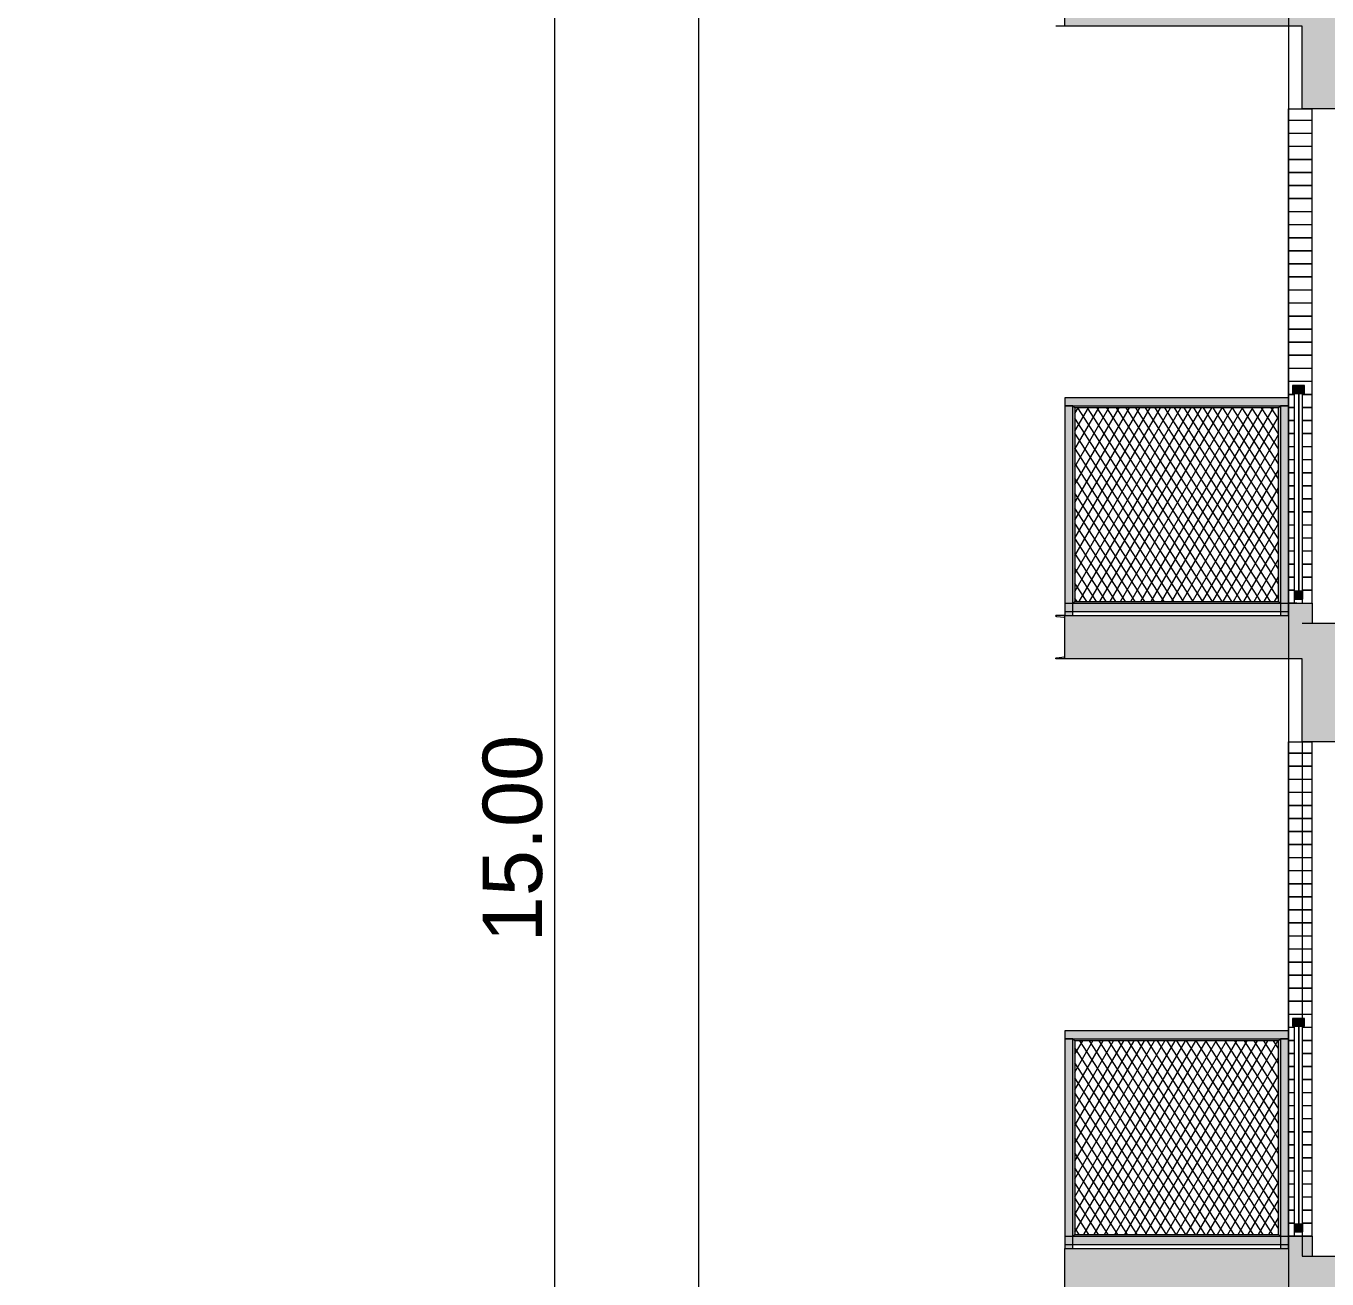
# Model space of a CAD drawing. Header units: millimetres. Extents: x 475616349 to 476941521, y 4620115302 to 4621446928.
# Drawn here: x 476675555 to 476682133, y 4620572855 to 4620579190 of the extents above; entities that cross this region are included whole.
import ezdxf

# ---------------------------------------------------------------- set-up
doc = ezdxf.new("R2010")
doc.units = ezdxf.units.MM
doc.header["$MEASUREMENT"] = 0
for name, color, linetype, lineweight in [('2D Drafting - General_Pen_No__250_Pen_No__7', 7, 'Continuous', 0), ('kar-panjara_Pen_No__7_Pen_No__250', 7, 'Continuous', 0), ('New_2D Drafting - General_Pen_No__30_Pen_No__9_Pen_No__9_Pen_No__255', 255, 'Continuous', 0), ('New_2D Drafting - General_Pen_No__30_Pen_No__9_Pen_No__9_Pen_No__4', 7, 'Continuous', 0), ('New_2D Drafting - General_Pen_No__30_Pen_No__9_Pen_No__9_Pen_No__7', 7, 'Continuous', 0), ('New_2D Drafting - General_Pen_No__4', 7, 'Continuous', 0), ('New_2D Drafting - General_Pen_No__7', 7, 'Continuous', 0), ('New_reg_nak_Pen_No__7', 7, 'Continuous', 0), ('New_Structural - Bearing_Pen_No__1', 1, 'Continuous', 0), ('New_Structural - Bearing_Pen_No__250', 7, 'Continuous', 0), ('Structural - Bearing_Pen_No__250', 7, 'Continuous', 0), ('Structural - Bearing_Pen_No__7', 7, 'Continuous', 0), ('zoma_Pen_No__1', 1, 'Continuous', 0)]:
    doc.layers.add(name, color=color, linetype=linetype, lineweight=lineweight)
doc.layers.add('zoma', color=7, linetype='Continuous')
doc.styles.add('GENERATED_STYLE_2', font='arial.ttf')
doc.dimstyles.new('GENERATED_STYLE__36', dxfattribs={"dimtxt": 300, "dimasz": 152, "dimexe": 0.18, "dimexo": 3, "dimgap": 0.09, "dimtad": 1, "dimlfac": 0.001, "dimzin": 0, "dimdsep": 46, "dimtxsty": 'GENERATED_STYLE_2', "dimblk": 'ARROWHEAD_2', "dimblk1": 'ARROWHEAD_2', "dimblk2": 'ARROWHEAD_2', "dimcen": 0.09, "dimclrd": 1, "dimclre": 1, "dimclrt": 1, "dimadec": 0, "dimazin": 0, "dimtfac": 1, "dimtdec": 4, "dimtmove": 0, "dimatfit": 3, "dimfxl": 1, "dimtolj": 1, "dimtzin": 0, "dimarcsym": 0})
pattern_1 = [(60, (476577134.07, 4620325125.74), (-38.971143, 22.5), []), (122.833095, (476577134.07, 4620325125.74), (36.8060797, 18.75), [])]

# ---------------------------------------------------------------- blocks, each defined once
blk = doc.blocks.new('*D1985', base_point=(476577134.1, 4620325125.7))
at = {"layer": 'zoma_Pen_No__1', "color": 1, "linetype": 'Continuous', "lineweight": 0, "transparency": 16777216}
for p, q in [((476678328.1, 4620582512.7), (476678128.1, 4620582628.2)), ((476678228.1, 4620582570.4), (476678228.1, 4620582668.2)), ((476678378.1, 4620582570.4), (476678078.1, 4620582570.4)), ((476678228.1, 4620567570.4), (476678228.1, 4620582570.4)), ((476678128.1, 4620567628.1), (476678328.1, 4620567512.6)), ((476678378.1, 4620567570.4), (476678078.1, 4620567570.4)), ((476678228.1, 4620567472.6), (476678228.1, 4620567570.4))]:
    blk.add_line(p, q, dxfattribs=at)
at = {"layer": 'zoma_Pen_No__1', "color": 1, "lineweight": 0, "transparency": 16777216, "insert": (476678168.1, 4620574557.5), "char_height": 300, "attachment_point": 7, "rotation": 90, "style": 'GENERATED_STYLE_2'}
blk.add_mtext('\\A1;{\\pql;\\fArial CYR|b0|i0|c204|p34;15.00}', dxfattribs=at)
blk = doc.blocks.new('ARROWHEAD_2')
at = {"color": 0, "linetype": 'Continuous', "lineweight": 0}
for p, q in [((-0.378, -0.655), (0.378, 0.655)), ((0, 0), (-1, 0))]:
    blk.add_line(p, q, dxfattribs=at)

msp = doc.modelspace()

# ---------------------------------------------------------------- hatches: boundary and pattern name
at = {"layer": '2D Drafting - General_Pen_No__250_Pen_No__7', "linetype": 'Continuous', "lineweight": 0}
for points in [[(476680808.022, 4620579409.629), (476681937.653, 4620579409.63), (476681937.653, 4620579471.439), (476682008.002, 4620579471.439), (476682057.653, 4620579471.439), (476682057.653, 4620579370.439), (476694267.62, 4620579370.439), (476694267.62, 4620579140.346), (476692758.068, 4620579140.346), (476692457.652, 4620579140.346), (476682307.652, 4620579140.346), (476682307.652, 4620578770.439), (476682007.902, 4620578770.439), (476682007.962, 4620579189.559), (476682007.488, 4620579189.559), (476681969.696, 4620579189.559), (476680808.022, 4620579189.559)], [(476680808.022, 4620576209.629), (476681937.653, 4620576209.63), (476681937.653, 4620576271.439), (476682008.002, 4620576271.439), (476682057.653, 4620576271.439), (476682057.653, 4620576170.439), (476694267.62, 4620576170.439), (476694267.62, 4620575940.346), (476692758.068, 4620575940.346), (476692457.652, 4620575940.346), (476682307.652, 4620575940.346), (476682307.652, 4620575570.439), (476682007.902, 4620575570.439), (476682007.962, 4620575989.559), (476682007.488, 4620575989.559), (476681969.696, 4620575989.559), (476680808.022, 4620575989.559)], [(476680808.022, 4620573009.629), (476681937.653, 4620573009.63), (476681937.653, 4620573071.439), (476682008.002, 4620573071.439), (476682057.653, 4620573071.439), (476682057.653, 4620572970.439), (476694267.62, 4620572970.439), (476694267.62, 4620572740.346), (476692758.068, 4620572740.346), (476692457.652, 4620572740.346), (476682307.652, 4620572740.346), (476682307.652, 4620572370.439), (476682007.902, 4620572370.439), (476682007.962, 4620572789.559), (476682007.488, 4620572789.559), (476681969.696, 4620572789.559), (476680808.022, 4620572789.559)]]:
    msp.add_hatch(color=7, dxfattribs=at).paths.add_polyline_path(points)
at = {"layer": 'New_2D Drafting - General_Pen_No__30_Pen_No__9_Pen_No__9_Pen_No__255', "linetype": 'Continuous', "lineweight": 0}
for points in [[(476680808.022, 4620577309.631), (476680808.022, 4620577269.631), (476681937.653, 4620577269.631), (476681937.653, 4620577309.631)], [(476680808.022, 4620576209.63), (476680848.029, 4620576209.63), (476680848.029, 4620577269.631), (476680808.022, 4620577269.631)], [(476680858.029, 4620576279.63), (476680848.029, 4620576269.63), (476680848.029, 4620577269.631), (476680858.029, 4620577259.631)], [(476680858.029, 4620577259.631), (476680848.029, 4620577269.631), (476681897.646, 4620577269.631), (476681887.646, 4620577259.631)], [(476681897.646, 4620576269.63), (476681887.646, 4620576279.63), (476681887.646, 4620577259.631), (476681897.646, 4620577269.631)], [(476681897.646, 4620576209.63), (476681937.653, 4620576209.63), (476681937.653, 4620577269.631), (476681897.646, 4620577269.631)], [(476680808.022, 4620576269.63), (476680808.022, 4620576229.63), (476681937.653, 4620576229.63), (476681937.653, 4620576269.63)], [(476680847.66, 4620576269.63), (476680857.66, 4620576279.63), (476681887.646, 4620576279.63), (476681897.646, 4620576269.63)], [(476680808.022, 4620574109.631), (476680808.022, 4620574069.631), (476681937.653, 4620574069.631), (476681937.653, 4620574109.631)], [(476680808.022, 4620573009.63), (476680848.029, 4620573009.63), (476680848.029, 4620574069.631), (476680808.022, 4620574069.631)], [(476680858.029, 4620573079.63), (476680848.029, 4620573069.63), (476680848.029, 4620574069.631), (476680858.029, 4620574059.631)], [(476680858.029, 4620574059.631), (476680848.029, 4620574069.631), (476681897.646, 4620574069.631), (476681887.646, 4620574059.631)], [(476681897.646, 4620573069.63), (476681887.646, 4620573079.63), (476681887.646, 4620574059.631), (476681897.646, 4620574069.631)], [(476681897.646, 4620573009.63), (476681937.653, 4620573009.63), (476681937.653, 4620574069.631), (476681897.646, 4620574069.631)], [(476680847.66, 4620573069.63), (476680857.66, 4620573079.63), (476681887.646, 4620573079.63), (476681897.646, 4620573069.63)], [(476680808.022, 4620573069.63), (476680808.022, 4620573029.63), (476681937.653, 4620573029.63), (476681937.653, 4620573069.63)]]:
    msp.add_hatch(color=255, dxfattribs=at).paths.add_polyline_path(points)
at = {"layer": 'New_2D Drafting - General_Pen_No__30_Pen_No__9_Pen_No__9_Pen_No__4', "linetype": 'Continuous', "lineweight": 0}
for points in [[(476681959.223, 4620577332.44), (476682019.223, 4620577332.44), (476682019.223, 4620577372.44), (476681991.223, 4620577372.44), (476681989.223, 4620577372.44), (476681959.223, 4620577372.44)], [(476681969.223, 4620576292.439), (476682009.223, 4620576292.439), (476682009.223, 4620576332.439), (476681991.223, 4620576332.439), (476681989.223, 4620576332.439), (476681969.223, 4620576332.439)], [(476681959.223, 4620574132.44), (476682019.223, 4620574132.44), (476682019.223, 4620574172.44), (476681991.223, 4620574172.44), (476681989.223, 4620574172.44), (476681959.223, 4620574172.44)], [(476681969.223, 4620573092.439), (476682009.223, 4620573092.439), (476682009.223, 4620573132.439), (476681991.223, 4620573132.439), (476681989.223, 4620573132.439), (476681969.223, 4620573132.439)]]:
    msp.add_hatch(color=7, dxfattribs=at).paths.add_polyline_path(points)
at = {"layer": 'New_2D Drafting - General_Pen_No__7', "linetype": 'Continuous', "lineweight": 0}
h = msp.add_hatch(dxfattribs=at)
h.set_pattern_fill('BATT_INSULATION', style=0, pattern_type=2)
h.set_pattern_definition(pattern_1)
h.paths.add_polyline_path([(476681887.646, 4620577259.631), (476680858.029, 4620577259.631), (476680858.029, 4620576279.63), (476681887.646, 4620576279.63)])
h = msp.add_hatch(dxfattribs=at)
h.set_pattern_fill('BATT_INSULATION', style=0, pattern_type=2)
h.set_pattern_definition(pattern_1)
h.paths.add_polyline_path([(476681887.646, 4620574059.631), (476680858.029, 4620574059.631), (476680858.029, 4620573079.63), (476681887.646, 4620573079.63)])

# ---------------------------------------------------------------- linework, layer by layer
at = {"layer": '2D Drafting - General_Pen_No__250_Pen_No__7', "color": 7, "linetype": 'Continuous', "lineweight": 0, "flags": 128}
for points in [[(476680808.022, 4620579409.629), (476681937.653, 4620579409.63), (476681937.653, 4620579471.439), (476682008.002, 4620579471.439), (476682057.653, 4620579471.439), (476682057.653, 4620579370.439), (476694267.62, 4620579370.439), (476694267.62, 4620579140.346), (476692758.068, 4620579140.346), (476692457.652, 4620579140.346), (476682307.652, 4620579140.346), (476682307.652, 4620578770.439), (476682007.902, 4620578770.439), (476682007.962, 4620579189.559), (476682007.488, 4620579189.559), (476681969.696, 4620579189.559), (476680808.022, 4620579189.559)], [(476680808.022, 4620576209.629), (476681937.653, 4620576209.63), (476681937.653, 4620576271.439), (476682008.002, 4620576271.439), (476682057.653, 4620576271.439), (476682057.653, 4620576170.439), (476694267.62, 4620576170.439), (476694267.62, 4620575940.346), (476692758.068, 4620575940.346), (476692457.652, 4620575940.346), (476682307.652, 4620575940.346), (476682307.652, 4620575570.439), (476682007.902, 4620575570.439), (476682007.962, 4620575989.559), (476682007.488, 4620575989.559), (476681969.696, 4620575989.559), (476680808.022, 4620575989.559)], [(476680808.022, 4620573009.629), (476681937.653, 4620573009.63), (476681937.653, 4620573071.439), (476682008.002, 4620573071.439), (476682057.653, 4620573071.439), (476682057.653, 4620572970.439), (476694267.62, 4620572970.439), (476694267.62, 4620572740.346), (476692758.068, 4620572740.346), (476692457.652, 4620572740.346), (476682307.652, 4620572740.346), (476682307.652, 4620572370.439), (476682007.902, 4620572370.439), (476682007.962, 4620572789.559), (476682007.488, 4620572789.559), (476681969.696, 4620572789.559), (476680808.022, 4620572789.559)]]:
    msp.add_lwpolyline(points, close=True, dxfattribs=at)
at = {"layer": 'kar-panjara_Pen_No__7_Pen_No__250', "color": 7, "linetype": 'Continuous', "lineweight": 0, "flags": 128}
msp.add_lwpolyline([(476682007.914, 4620576170.439), (476682407.914, 4620576170.439), (476682407.914, 4620578770.439), (476682007.914, 4620578770.439)], dxfattribs=at)
msp.add_lwpolyline([(476682007.914, 4620575570.439), (476682007.914, 4620572970.439), (476682407.914, 4620572970.439), (476682407.914, 4620575570.439)], close=True, dxfattribs=at)
at = {"layer": 'New_2D Drafting - General_Pen_No__30_Pen_No__9_Pen_No__9_Pen_No__7', "color": 7, "linetype": 'Continuous', "lineweight": 0, "flags": 128}
for points in [[(476681959.223, 4620577332.44), (476682019.223, 4620577332.44), (476682019.223, 4620577372.44), (476681991.223, 4620577372.44), (476681989.223, 4620577372.44), (476681959.223, 4620577372.44)], [(476680808.022, 4620577309.631), (476680808.022, 4620577269.631), (476681937.653, 4620577269.631), (476681937.653, 4620577309.631)], [(476680808.022, 4620576209.63), (476680848.029, 4620576209.63), (476680848.029, 4620577269.631), (476680808.022, 4620577269.631)], [(476680858.029, 4620576279.63), (476680848.029, 4620576269.63), (476680848.029, 4620577269.631), (476680858.029, 4620577259.631)], [(476680858.029, 4620577259.631), (476680848.029, 4620577269.631), (476681897.646, 4620577269.631), (476681887.646, 4620577259.631)], [(476681897.646, 4620576269.63), (476681887.646, 4620576279.63), (476681887.646, 4620577259.631), (476681897.646, 4620577269.631)], [(476681897.646, 4620576209.63), (476681937.653, 4620576209.63), (476681937.653, 4620577269.631), (476681897.646, 4620577269.631)], [(476681969.223, 4620576292.439), (476682009.223, 4620576292.439), (476682009.223, 4620576332.439), (476681991.223, 4620576332.439), (476681989.223, 4620576332.439), (476681969.223, 4620576332.439)], [(476680808.022, 4620576269.63), (476680808.022, 4620576229.63), (476681937.653, 4620576229.63), (476681937.653, 4620576269.63)], [(476680847.66, 4620576269.63), (476680857.66, 4620576279.63), (476681887.646, 4620576279.63), (476681897.646, 4620576269.63)], [(476681959.223, 4620574132.44), (476682019.223, 4620574132.44), (476682019.223, 4620574172.44), (476681991.223, 4620574172.44), (476681989.223, 4620574172.44), (476681959.223, 4620574172.44)], [(476680808.022, 4620574109.631), (476680808.022, 4620574069.631), (476681937.653, 4620574069.631), (476681937.653, 4620574109.631)], [(476680808.022, 4620573009.63), (476680848.029, 4620573009.63), (476680848.029, 4620574069.631), (476680808.022, 4620574069.631)], [(476680858.029, 4620573079.63), (476680848.029, 4620573069.63), (476680848.029, 4620574069.631), (476680858.029, 4620574059.631)], [(476680858.029, 4620574059.631), (476680848.029, 4620574069.631), (476681897.646, 4620574069.631), (476681887.646, 4620574059.631)], [(476681897.646, 4620573069.63), (476681887.646, 4620573079.63), (476681887.646, 4620574059.631), (476681897.646, 4620574069.631)], [(476681897.646, 4620573009.63), (476681937.653, 4620573009.63), (476681937.653, 4620574069.631), (476681897.646, 4620574069.631)], [(476680847.66, 4620573069.63), (476680857.66, 4620573079.63), (476681887.646, 4620573079.63), (476681897.646, 4620573069.63)], [(476681969.223, 4620573092.439), (476682009.223, 4620573092.439), (476682009.223, 4620573132.439), (476681991.223, 4620573132.439), (476681989.223, 4620573132.439), (476681969.223, 4620573132.439)], [(476680808.022, 4620573069.63), (476680808.022, 4620573029.63), (476681937.653, 4620573029.63), (476681937.653, 4620573069.63)]]:
    msp.add_lwpolyline(points, close=True, dxfattribs=at)
at = {"layer": 'New_2D Drafting - General_Pen_No__4', "color": 7, "linetype": 'Continuous', "lineweight": 0, "flags": 128}
for points in [[(476681887.646, 4620577259.631), (476680858.029, 4620577259.631), (476680858.029, 4620576279.63), (476681887.646, 4620576279.63)], [(476681887.646, 4620574059.631), (476680858.029, 4620574059.631), (476680858.029, 4620573079.63), (476681887.646, 4620573079.63)]]:
    msp.add_lwpolyline(points, close=True, dxfattribs=at)
at = {"layer": 'New_reg_nak_Pen_No__7', "color": 7, "linetype": 'Continuous', "lineweight": 0}
for p, q in [((476680808.022, 4620579189.559), (476680761.696, 4620579189.559)), ((476680808.022, 4620576209.559), (476680761.696, 4620576209.559)), ((476680808.022, 4620575989.559), (476680761.696, 4620575989.559))]:
    msp.add_line(p, q, dxfattribs=at)
at = {"layer": 'New_reg_nak_Pen_No__7', "color": 7, "linetype": 'Continuous', "lineweight": 0, "flags": 128}
msp.add_lwpolyline([(476682007.914, 4620583070.007), (476681937.643, 4620583070.005), (476681937.67, 4620576271.439), (476681937.814, 4620576271.439), (476681937.888, 4620569870.43), (476682007.814, 4620569870.431)], dxfattribs=at)
at = {"layer": 'New_Structural - Bearing_Pen_No__1', "color": 1, "linetype": 'Continuous', "lineweight": 0}
msp.add_line((476678955.873, 4620587257.227), (476678955.873, 4620560525.901), dxfattribs=at)
at = {"layer": 'New_Structural - Bearing_Pen_No__250', "color": 7, "linetype": 'Continuous', "lineweight": 0}
for p, q in [((476681937.814, 4620578714.439), (476681937.814, 4620578770.439)), ((476681937.814, 4620578770.439), (476682057.814, 4620578770.439)), ((476682019.579, 4620578771.439), (476682019.579, 4620578770.439)), ((476682057.814, 4620578714.439), (476682057.814, 4620578770.439)), ((476681937.814, 4620578714.439), (476682057.814, 4620578714.439)), ((476681937.814, 4620578648.439), (476681937.814, 4620578713.439)), ((476681937.814, 4620578713.439), (476682057.814, 4620578713.439)), ((476682019.579, 4620578714.439), (476682019.579, 4620578713.439)), ((476682057.814, 4620578648.439), (476682057.814, 4620578713.439)), ((476681937.814, 4620578648.439), (476682057.814, 4620578648.439)), ((476681937.814, 4620578582.439), (476681937.814, 4620578647.439)), ((476681937.814, 4620578647.439), (476682057.814, 4620578647.439)), ((476682019.579, 4620578648.439), (476682019.579, 4620578647.439)), ((476682057.814, 4620578582.439), (476682057.814, 4620578647.439)), ((476681937.814, 4620578582.439), (476682057.814, 4620578582.439)), ((476681937.814, 4620578516.439), (476681937.814, 4620578581.439)), ((476681937.814, 4620578581.439), (476682057.814, 4620578581.439)), ((476682019.579, 4620578582.439), (476682019.579, 4620578581.439)), ((476682057.814, 4620578516.439), (476682057.814, 4620578581.439)), ((476681937.814, 4620578516.439), (476682057.814, 4620578516.439)), ((476681937.814, 4620578450.439), (476681937.814, 4620578515.439)), ((476681937.814, 4620578515.439), (476682057.814, 4620578515.439)), ((476682019.579, 4620578516.439), (476682019.579, 4620578515.439)), ((476682057.814, 4620578450.439), (476682057.814, 4620578515.439)), ((476681937.814, 4620578450.439), (476682057.814, 4620578450.439)), ((476681937.814, 4620578384.439), (476681937.814, 4620578449.439)), ((476681937.814, 4620578449.439), (476682057.814, 4620578449.439)), ((476682019.579, 4620578450.439), (476682019.579, 4620578449.439)), ((476682057.814, 4620578384.439), (476682057.814, 4620578449.439)), ((476681937.814, 4620578384.439), (476682057.814, 4620578384.439)), ((476681937.814, 4620578318.439), (476681937.814, 4620578383.439)), ((476681937.814, 4620578383.439), (476682057.814, 4620578383.439)), ((476682019.579, 4620578384.439), (476682019.579, 4620578383.439)), ((476682057.814, 4620578318.439), (476682057.814, 4620578383.439)), ((476681937.814, 4620578318.439), (476682057.814, 4620578318.439)), ((476681937.814, 4620578252.439), (476681937.814, 4620578317.439)), ((476681937.814, 4620578317.439), (476682057.814, 4620578317.439)), ((476682019.579, 4620578318.439), (476682019.579, 4620578317.439)), ((476682057.814, 4620578252.439), (476682057.814, 4620578317.439)), ((476681937.814, 4620578252.439), (476682057.814, 4620578252.439)), ((476681937.814, 4620578186.439), (476681937.814, 4620578251.439)), ((476681937.814, 4620578251.439), (476682057.814, 4620578251.439)), ((476682019.579, 4620578252.439), (476682019.579, 4620578251.439)), ((476682057.814, 4620578186.439), (476682057.814, 4620578251.439)), ((476681937.814, 4620578186.439), (476682057.814, 4620578186.439)), ((476681937.814, 4620578120.439), (476681937.814, 4620578185.439)), ((476681937.814, 4620578185.439), (476682057.814, 4620578185.439)), ((476682019.579, 4620578186.439), (476682019.579, 4620578185.439)), ((476682057.814, 4620578120.439), (476682057.814, 4620578185.439)), ((476681937.814, 4620578120.439), (476682057.814, 4620578120.439)), ((476681937.814, 4620578054.439), (476681937.814, 4620578119.439)), ((476681937.814, 4620578119.439), (476682057.814, 4620578119.439)), ((476682019.579, 4620578120.439), (476682019.579, 4620578119.439)), ((476682057.814, 4620578054.439), (476682057.814, 4620578119.439)), ((476681937.814, 4620578054.439), (476682057.814, 4620578054.439)), ((476681937.814, 4620577988.439), (476681937.814, 4620578053.439)), ((476681937.814, 4620578053.439), (476682057.814, 4620578053.439)), ((476682019.579, 4620578054.439), (476682019.579, 4620578053.439)), ((476682057.814, 4620577988.439), (476682057.814, 4620578053.439)), ((476681937.814, 4620577988.439), (476682057.814, 4620577988.439)), ((476681937.814, 4620577922.439), (476681937.814, 4620577987.439)), ((476681937.814, 4620577987.439), (476682057.814, 4620577987.439)), ((476682019.579, 4620577988.439), (476682019.579, 4620577987.439)), ((476682057.814, 4620577922.439), (476682057.814, 4620577987.439)), ((476681937.814, 4620577922.439), (476682057.814, 4620577922.439)), ((476681937.814, 4620577856.439), (476681937.814, 4620577921.439)), ((476681937.814, 4620577921.439), (476682057.814, 4620577921.439)), ((476682019.579, 4620577922.439), (476682019.579, 4620577921.439)), ((476682057.814, 4620577856.439), (476682057.814, 4620577921.439)), ((476681937.814, 4620577856.439), (476682057.814, 4620577856.439)), ((476681937.814, 4620577790.439), (476681937.814, 4620577855.439)), ((476681937.814, 4620577855.439), (476682057.814, 4620577855.439)), ((476682019.579, 4620577856.439), (476682019.579, 4620577855.439)), ((476682057.814, 4620577790.439), (476682057.814, 4620577855.439)), ((476681937.814, 4620577790.439), (476682057.814, 4620577790.439)), ((476681937.814, 4620577724.439), (476681937.814, 4620577789.439)), ((476681937.814, 4620577789.439), (476682057.814, 4620577789.439)), ((476682019.579, 4620577790.439), (476682019.579, 4620577789.439)), ((476682057.814, 4620577724.439), (476682057.814, 4620577789.439)), ((476681937.814, 4620577724.439), (476682057.814, 4620577724.439)), ((476681937.814, 4620577658.439), (476681937.814, 4620577723.439)), ((476681937.814, 4620577723.439), (476682057.814, 4620577723.439)), ((476682019.579, 4620577724.439), (476682019.579, 4620577723.439)), ((476682057.814, 4620577658.439), (476682057.814, 4620577723.439)), ((476681937.814, 4620577658.439), (476682057.814, 4620577658.439)), ((476681937.814, 4620577592.439), (476681937.814, 4620577657.439)), ((476681937.814, 4620577657.439), (476682057.814, 4620577657.439)), ((476682019.579, 4620577658.439), (476682019.579, 4620577657.439)), ((476682057.814, 4620577592.439), (476682057.814, 4620577657.439)), ((476681937.814, 4620577592.439), (476682057.814, 4620577592.439)), ((476681937.814, 4620577526.439), (476681937.814, 4620577591.439)), ((476681937.814, 4620577591.439), (476682057.814, 4620577591.439)), ((476682019.579, 4620577592.439), (476682019.579, 4620577591.439)), ((476682057.814, 4620577526.439), (476682057.814, 4620577591.439)), ((476681937.814, 4620577526.439), (476682057.814, 4620577526.439)), ((476681937.814, 4620577460.439), (476681937.814, 4620577525.439)), ((476681937.814, 4620577525.439), (476682057.814, 4620577525.439)), ((476682019.579, 4620577526.439), (476682019.579, 4620577525.439)), ((476682057.814, 4620577460.439), (476682057.814, 4620577525.439)), ((476681937.814, 4620577460.439), (476682057.814, 4620577460.439)), ((476681937.814, 4620577394.439), (476681937.814, 4620577459.439)), ((476681937.814, 4620577459.439), (476682057.814, 4620577459.439)), ((476682019.579, 4620577460.439), (476682019.579, 4620577459.439)), ((476682057.814, 4620577394.439), (476682057.814, 4620577459.439)), ((476681937.814, 4620577394.439), (476682057.814, 4620577394.439)), ((476681937.814, 4620577328.439), (476681937.814, 4620577393.439)), ((476681937.814, 4620577393.439), (476682057.814, 4620577393.439)), ((476682009.223, 4620577372.44), (476681969.223, 4620577372.44)), ((476682019.579, 4620577394.439), (476682019.579, 4620577393.439)), ((476682057.814, 4620577328.439), (476682057.814, 4620577393.439)), ((476681937.814, 4620577328.439), (476681969.223, 4620577328.439)), ((476681937.814, 4620577262.439), (476681937.814, 4620577327.439)), ((476681937.814, 4620577327.439), (476681969.223, 4620577327.439)), ((476681989.223, 4620577332.44), (476681989.223, 4620576332.439)), ((476681991.223, 4620577332.44), (476681991.223, 4620576332.439)), ((476682009.223, 4620577328.439), (476682057.814, 4620577328.439)), ((476682009.223, 4620577327.439), (476682057.814, 4620577327.439)), ((476682019.579, 4620577327.439), (476682019.579, 4620577328.439)), ((476682057.814, 4620577262.439), (476682057.814, 4620577327.439)), ((476681937.814, 4620577262.439), (476681969.223, 4620577262.439)), ((476681937.814, 4620577196.439), (476681937.814, 4620577261.439)), ((476681937.814, 4620577261.439), (476681969.223, 4620577261.439)), ((476682009.223, 4620577262.439), (476682057.814, 4620577262.439)), ((476682009.223, 4620577261.439), (476682057.814, 4620577261.439)), ((476682019.579, 4620577261.439), (476682019.579, 4620577262.439)), ((476682057.814, 4620577196.439), (476682057.814, 4620577261.439)), ((476681937.814, 4620577196.439), (476681969.223, 4620577196.439)), ((476681937.814, 4620577130.439), (476681937.814, 4620577195.439)), ((476681937.814, 4620577195.439), (476681969.223, 4620577195.439)), ((476682009.223, 4620577196.439), (476682057.814, 4620577196.439)), ((476682009.223, 4620577195.439), (476682057.814, 4620577195.439)), ((476682019.579, 4620577195.439), (476682019.579, 4620577196.439)), ((476682057.814, 4620577130.439), (476682057.814, 4620577195.439)), ((476681937.814, 4620577130.439), (476681969.223, 4620577130.439)), ((476681937.814, 4620577064.439), (476681937.814, 4620577129.439)), ((476681937.814, 4620577129.439), (476681969.223, 4620577129.439)), ((476682009.223, 4620577130.439), (476682057.814, 4620577130.439)), ((476682009.223, 4620577129.439), (476682057.814, 4620577129.439)), ((476682019.579, 4620577129.439), (476682019.579, 4620577130.439)), ((476682057.814, 4620577064.439), (476682057.814, 4620577129.439)), ((476681937.814, 4620577064.439), (476681969.223, 4620577064.439)), ((476681937.814, 4620576998.439), (476681937.814, 4620577063.439)), ((476681937.814, 4620577063.439), (476681969.223, 4620577063.439)), ((476682009.223, 4620577064.439), (476682057.814, 4620577064.439)), ((476682009.223, 4620577063.439), (476682057.814, 4620577063.439)), ((476682019.579, 4620577063.439), (476682019.579, 4620577064.439)), ((476682057.814, 4620576998.439), (476682057.814, 4620577063.439)), ((476681937.814, 4620576998.439), (476681969.223, 4620576998.439)), ((476681937.814, 4620576932.439), (476681937.814, 4620576997.439)), ((476681937.814, 4620576997.439), (476681969.223, 4620576997.439)), ((476682009.223, 4620576998.439), (476682057.814, 4620576998.439)), ((476682009.223, 4620576997.439), (476682057.814, 4620576997.439)), ((476682019.579, 4620576997.439), (476682019.579, 4620576998.439)), ((476682057.814, 4620576932.439), (476682057.814, 4620576997.439)), ((476681937.814, 4620576932.439), (476681969.223, 4620576932.439)), ((476681937.814, 4620576866.439), (476681937.814, 4620576931.439)), ((476681937.814, 4620576931.439), (476681969.223, 4620576931.439)), ((476682009.223, 4620576932.439), (476682057.814, 4620576932.439)), ((476682009.223, 4620576931.439), (476682057.814, 4620576931.439)), ((476682019.579, 4620576931.439), (476682019.579, 4620576932.439)), ((476682057.814, 4620576866.439), (476682057.814, 4620576931.439)), ((476681937.814, 4620576866.439), (476681969.223, 4620576866.439)), ((476681937.814, 4620576800.439), (476681937.814, 4620576865.439)), ((476681937.814, 4620576865.439), (476681969.223, 4620576865.439)), ((476682009.223, 4620576866.439), (476682057.814, 4620576866.439)), ((476682009.223, 4620576865.439), (476682057.814, 4620576865.439)), ((476682019.579, 4620576865.439), (476682019.579, 4620576866.439)), ((476682057.814, 4620576800.439), (476682057.814, 4620576865.439)), ((476681937.814, 4620576800.439), (476681969.223, 4620576800.439)), ((476681937.814, 4620576734.439), (476681937.814, 4620576799.439)), ((476681937.814, 4620576799.439), (476681969.223, 4620576799.439)), ((476682009.223, 4620576800.439), (476682057.814, 4620576800.439)), ((476682009.223, 4620576799.439), (476682057.814, 4620576799.439)), ((476682019.579, 4620576799.439), (476682019.579, 4620576800.439)), ((476682057.814, 4620576734.439), (476682057.814, 4620576799.439)), ((476681937.814, 4620576734.439), (476681969.223, 4620576734.439)), ((476681937.814, 4620576668.439), (476681937.814, 4620576733.439)), ((476681937.814, 4620576733.439), (476681969.223, 4620576733.439)), ((476682009.223, 4620576734.439), (476682057.814, 4620576734.439)), ((476682009.223, 4620576733.439), (476682057.814, 4620576733.439)), ((476682019.579, 4620576733.439), (476682019.579, 4620576734.439)), ((476682057.814, 4620576668.439), (476682057.814, 4620576733.439)), ((476681937.814, 4620576668.439), (476681969.223, 4620576668.439)), ((476681937.814, 4620576602.439), (476681937.814, 4620576667.439)), ((476681937.814, 4620576667.439), (476681969.223, 4620576667.439)), ((476682009.223, 4620576668.439), (476682057.814, 4620576668.439)), ((476682009.223, 4620576667.439), (476682057.814, 4620576667.439)), ((476682019.579, 4620576667.439), (476682019.579, 4620576668.439)), ((476682057.814, 4620576602.439), (476682057.814, 4620576667.439)), ((476681937.814, 4620576602.439), (476681969.223, 4620576602.439)), ((476681937.814, 4620576536.439), (476681937.814, 4620576601.439)), ((476681937.814, 4620576601.439), (476681969.223, 4620576601.439)), ((476682009.223, 4620576602.439), (476682057.814, 4620576602.439)), ((476682009.223, 4620576601.439), (476682057.814, 4620576601.439)), ((476682019.579, 4620576601.439), (476682019.579, 4620576602.439)), ((476682057.814, 4620576536.439), (476682057.814, 4620576601.439)), ((476681937.814, 4620576536.439), (476681969.223, 4620576536.439)), ((476681937.814, 4620576470.439), (476681937.814, 4620576535.439)), ((476681937.814, 4620576535.439), (476681969.223, 4620576535.439)), ((476682009.223, 4620576536.439), (476682057.814, 4620576536.439)), ((476682009.223, 4620576535.439), (476682057.814, 4620576535.439)), ((476682019.579, 4620576535.439), (476682019.579, 4620576536.439)), ((476682057.814, 4620576470.439), (476682057.814, 4620576535.439)), ((476681937.814, 4620576470.439), (476681969.223, 4620576470.439)), ((476681937.814, 4620576404.439), (476681937.814, 4620576469.439)), ((476681937.814, 4620576469.439), (476681969.223, 4620576469.439)), ((476682009.223, 4620576470.439), (476682057.814, 4620576470.439)), ((476682009.223, 4620576469.439), (476682057.814, 4620576469.439)), ((476682019.579, 4620576469.439), (476682019.579, 4620576470.439)), ((476682057.814, 4620576404.439), (476682057.814, 4620576469.439)), ((476681937.814, 4620576404.439), (476681969.223, 4620576404.439)), ((476681937.814, 4620576338.439), (476681937.814, 4620576403.439)), ((476681937.814, 4620576403.439), (476681969.223, 4620576403.439)), ((476682009.223, 4620576404.439), (476682057.814, 4620576404.439)), ((476682009.223, 4620576403.439), (476682057.814, 4620576403.439)), ((476682019.579, 4620576403.439), (476682019.579, 4620576404.439)), ((476682057.814, 4620576338.439), (476682057.814, 4620576403.439)), ((476681937.814, 4620576338.439), (476681969.223, 4620576338.439)), ((476681937.814, 4620576272.439), (476681937.814, 4620576337.439)), ((476681937.814, 4620576337.439), (476681969.223, 4620576337.439)), ((476681969.223, 4620576332.439), (476681969.223, 4620576292.439)), ((476681989.223, 4620576332.439), (476681969.223, 4620576332.439)), ((476682009.223, 4620576332.439), (476681991.223, 4620576332.439)), ((476682009.223, 4620576338.439), (476682057.814, 4620576338.439)), ((476682009.223, 4620576337.439), (476682057.814, 4620576337.439)), ((476682009.223, 4620576332.439), (476682009.223, 4620576292.439)), ((476682019.579, 4620576337.439), (476682019.579, 4620576338.439)), ((476682057.814, 4620576272.439), (476682057.814, 4620576337.439)), ((476681937.814, 4620576272.439), (476681969.223, 4620576272.439)), ((476682009.223, 4620576292.439), (476681969.223, 4620576292.439)), ((476682009.223, 4620576272.439), (476682057.814, 4620576272.439)), ((476682019.579, 4620576272.439), (476682019.579, 4620576271.439)), ((476681937.814, 4620575514.439), (476681937.814, 4620575570.439)), ((476681937.814, 4620575570.439), (476682057.814, 4620575570.439)), ((476682019.579, 4620575571.439), (476682019.579, 4620575570.439)), ((476682057.814, 4620575514.439), (476682057.814, 4620575570.439)), ((476681937.814, 4620575514.439), (476682057.814, 4620575514.439)), ((476681937.814, 4620575448.439), (476681937.814, 4620575513.439)), ((476681937.814, 4620575513.439), (476682057.814, 4620575513.439)), ((476682019.579, 4620575514.439), (476682019.579, 4620575513.439)), ((476682057.814, 4620575448.439), (476682057.814, 4620575513.439)), ((476681937.814, 4620575448.439), (476682057.814, 4620575448.439)), ((476681937.814, 4620575382.439), (476681937.814, 4620575447.439)), ((476681937.814, 4620575447.439), (476682057.814, 4620575447.439)), ((476682019.579, 4620575448.439), (476682019.579, 4620575447.439)), ((476682057.814, 4620575382.439), (476682057.814, 4620575447.439)), ((476681937.814, 4620575382.439), (476682057.814, 4620575382.439)), ((476681937.814, 4620575316.439), (476681937.814, 4620575381.439)), ((476681937.814, 4620575381.439), (476682057.814, 4620575381.439)), ((476682019.579, 4620575382.439), (476682019.579, 4620575381.439)), ((476682057.814, 4620575316.439), (476682057.814, 4620575381.439)), ((476681937.814, 4620575316.439), (476682057.814, 4620575316.439)), ((476681937.814, 4620575250.439), (476681937.814, 4620575315.439)), ((476681937.814, 4620575315.439), (476682057.814, 4620575315.439)), ((476682019.579, 4620575316.439), (476682019.579, 4620575315.439)), ((476682057.814, 4620575250.439), (476682057.814, 4620575315.439)), ((476681937.814, 4620575250.439), (476682057.814, 4620575250.439)), ((476681937.814, 4620575184.439), (476681937.814, 4620575249.439)), ((476681937.814, 4620575249.439), (476682057.814, 4620575249.439)), ((476682019.579, 4620575250.439), (476682019.579, 4620575249.439)), ((476682057.814, 4620575184.439), (476682057.814, 4620575249.439)), ((476681937.814, 4620575184.439), (476682057.814, 4620575184.439)), ((476681937.814, 4620575118.439), (476681937.814, 4620575183.439)), ((476681937.814, 4620575183.439), (476682057.814, 4620575183.439)), ((476682019.579, 4620575184.439), (476682019.579, 4620575183.439)), ((476682057.814, 4620575118.439), (476682057.814, 4620575183.439)), ((476681937.814, 4620575118.439), (476682057.814, 4620575118.439)), ((476681937.814, 4620575052.439), (476681937.814, 4620575117.439)), ((476681937.814, 4620575117.439), (476682057.814, 4620575117.439)), ((476682019.579, 4620575118.439), (476682019.579, 4620575117.439)), ((476682057.814, 4620575052.439), (476682057.814, 4620575117.439)), ((476681937.814, 4620575052.439), (476682057.814, 4620575052.439)), ((476681937.814, 4620574986.439), (476681937.814, 4620575051.439)), ((476681937.814, 4620575051.439), (476682057.814, 4620575051.439)), ((476682019.579, 4620575052.439), (476682019.579, 4620575051.439)), ((476682057.814, 4620574986.439), (476682057.814, 4620575051.439)), ((476681937.814, 4620574986.439), (476682057.814, 4620574986.439)), ((476681937.814, 4620574920.439), (476681937.814, 4620574985.439)), ((476681937.814, 4620574985.439), (476682057.814, 4620574985.439)), ((476682019.579, 4620574986.439), (476682019.579, 4620574985.439)), ((476682057.814, 4620574920.439), (476682057.814, 4620574985.439)), ((476681937.814, 4620574920.439), (476682057.814, 4620574920.439)), ((476681937.814, 4620574854.439), (476681937.814, 4620574919.439)), ((476681937.814, 4620574919.439), (476682057.814, 4620574919.439)), ((476682019.579, 4620574920.439), (476682019.579, 4620574919.439)), ((476682057.814, 4620574854.439), (476682057.814, 4620574919.439)), ((476681937.814, 4620574854.439), (476682057.814, 4620574854.439)), ((476681937.814, 4620574788.439), (476681937.814, 4620574853.439)), ((476681937.814, 4620574853.439), (476682057.814, 4620574853.439)), ((476682019.579, 4620574854.439), (476682019.579, 4620574853.439)), ((476682057.814, 4620574788.439), (476682057.814, 4620574853.439)), ((476681937.814, 4620574788.439), (476682057.814, 4620574788.439)), ((476681937.814, 4620574722.439), (476681937.814, 4620574787.439)), ((476681937.814, 4620574787.439), (476682057.814, 4620574787.439)), ((476682019.579, 4620574788.439), (476682019.579, 4620574787.439)), ((476682057.814, 4620574722.439), (476682057.814, 4620574787.439)), ((476681937.814, 4620574722.439), (476682057.814, 4620574722.439)), ((476681937.814, 4620574656.439), (476681937.814, 4620574721.439)), ((476681937.814, 4620574721.439), (476682057.814, 4620574721.439)), ((476682019.579, 4620574722.439), (476682019.579, 4620574721.439)), ((476682057.814, 4620574656.439), (476682057.814, 4620574721.439)), ((476681937.814, 4620574656.439), (476682057.814, 4620574656.439)), ((476681937.814, 4620574590.439), (476681937.814, 4620574655.439)), ((476681937.814, 4620574655.439), (476682057.814, 4620574655.439)), ((476682019.579, 4620574656.439), (476682019.579, 4620574655.439)), ((476682057.814, 4620574590.439), (476682057.814, 4620574655.439)), ((476681937.814, 4620574590.439), (476682057.814, 4620574590.439)), ((476681937.814, 4620574524.439), (476681937.814, 4620574589.439)), ((476681937.814, 4620574589.439), (476682057.814, 4620574589.439)), ((476682019.579, 4620574590.439), (476682019.579, 4620574589.439)), ((476682057.814, 4620574524.439), (476682057.814, 4620574589.439)), ((476681937.814, 4620574524.439), (476682057.814, 4620574524.439)), ((476681937.814, 4620574458.439), (476681937.814, 4620574523.439)), ((476681937.814, 4620574523.439), (476682057.814, 4620574523.439)), ((476682019.579, 4620574524.439), (476682019.579, 4620574523.439)), ((476682057.814, 4620574458.439), (476682057.814, 4620574523.439)), ((476681937.814, 4620574458.439), (476682057.814, 4620574458.439)), ((476681937.814, 4620574392.439), (476681937.814, 4620574457.439)), ((476681937.814, 4620574457.439), (476682057.814, 4620574457.439)), ((476682019.579, 4620574458.439), (476682019.579, 4620574457.439)), ((476682057.814, 4620574392.439), (476682057.814, 4620574457.439)), ((476681937.814, 4620574392.439), (476682057.814, 4620574392.439)), ((476681937.814, 4620574326.439), (476681937.814, 4620574391.439)), ((476681937.814, 4620574391.439), (476682057.814, 4620574391.439)), ((476682019.579, 4620574392.439), (476682019.579, 4620574391.439)), ((476682057.814, 4620574326.439), (476682057.814, 4620574391.439)), ((476681937.814, 4620574326.439), (476682057.814, 4620574326.439)), ((476681937.814, 4620574260.439), (476681937.814, 4620574325.439)), ((476681937.814, 4620574325.439), (476682057.814, 4620574325.439)), ((476682019.579, 4620574326.439), (476682019.579, 4620574325.439)), ((476682057.814, 4620574260.439), (476682057.814, 4620574325.439)), ((476681937.814, 4620574260.439), (476682057.814, 4620574260.439)), ((476681937.814, 4620574194.439), (476681937.814, 4620574259.439)), ((476681937.814, 4620574259.439), (476682057.814, 4620574259.439)), ((476682019.579, 4620574260.439), (476682019.579, 4620574259.439)), ((476682057.814, 4620574194.439), (476682057.814, 4620574259.439)), ((476681937.814, 4620574194.439), (476682057.814, 4620574194.439)), ((476681937.814, 4620574128.439), (476681937.814, 4620574193.439)), ((476681937.814, 4620574193.439), (476682057.814, 4620574193.439)), ((476682019.579, 4620574194.439), (476682019.579, 4620574193.439)), ((476682057.814, 4620574128.439), (476682057.814, 4620574193.439)), ((476681937.814, 4620574128.439), (476681969.223, 4620574128.439)), ((476681937.814, 4620574062.439), (476681937.814, 4620574127.439)), ((476681937.814, 4620574127.439), (476681969.223, 4620574127.439)), ((476682009.223, 4620574172.44), (476681969.223, 4620574172.44)), ((476681989.223, 4620574132.44), (476681989.223, 4620573132.439)), ((476681991.223, 4620574132.44), (476681991.223, 4620573132.439)), ((476682009.223, 4620574128.439), (476682057.814, 4620574128.439)), ((476682009.223, 4620574127.439), (476682057.814, 4620574127.439)), ((476682019.579, 4620574127.439), (476682019.579, 4620574128.439)), ((476682057.814, 4620574062.439), (476682057.814, 4620574127.439)), ((476681937.814, 4620574062.439), (476681969.223, 4620574062.439)), ((476681937.814, 4620573996.439), (476681937.814, 4620574061.439)), ((476681937.814, 4620574061.439), (476681969.223, 4620574061.439)), ((476682009.223, 4620574062.439), (476682057.814, 4620574062.439)), ((476682009.223, 4620574061.439), (476682057.814, 4620574061.439)), ((476682019.579, 4620574061.439), (476682019.579, 4620574062.439)), ((476682057.814, 4620573996.439), (476682057.814, 4620574061.439)), ((476681937.814, 4620573996.439), (476681969.223, 4620573996.439)), ((476681937.814, 4620573930.439), (476681937.814, 4620573995.439)), ((476681937.814, 4620573995.439), (476681969.223, 4620573995.439)), ((476682009.223, 4620573996.439), (476682057.814, 4620573996.439)), ((476682009.223, 4620573995.439), (476682057.814, 4620573995.439)), ((476682019.579, 4620573995.439), (476682019.579, 4620573996.439)), ((476682057.814, 4620573930.439), (476682057.814, 4620573995.439)), ((476681937.814, 4620573930.439), (476681969.223, 4620573930.439)), ((476681937.814, 4620573864.439), (476681937.814, 4620573929.439)), ((476681937.814, 4620573929.439), (476681969.223, 4620573929.439)), ((476682009.223, 4620573930.439), (476682057.814, 4620573930.439)), ((476682009.223, 4620573929.439), (476682057.814, 4620573929.439)), ((476682019.579, 4620573929.439), (476682019.579, 4620573930.439)), ((476682057.814, 4620573864.439), (476682057.814, 4620573929.439)), ((476681937.814, 4620573864.439), (476681969.223, 4620573864.439)), ((476681937.814, 4620573798.439), (476681937.814, 4620573863.439)), ((476681937.814, 4620573863.439), (476681969.223, 4620573863.439)), ((476682009.223, 4620573864.439), (476682057.814, 4620573864.439)), ((476682009.223, 4620573863.439), (476682057.814, 4620573863.439)), ((476682019.579, 4620573863.439), (476682019.579, 4620573864.439)), ((476682057.814, 4620573798.439), (476682057.814, 4620573863.439)), ((476681937.814, 4620573798.439), (476681969.223, 4620573798.439)), ((476681937.814, 4620573732.439), (476681937.814, 4620573797.439)), ((476681937.814, 4620573797.439), (476681969.223, 4620573797.439)), ((476682009.223, 4620573798.439), (476682057.814, 4620573798.439)), ((476682009.223, 4620573797.439), (476682057.814, 4620573797.439)), ((476682019.579, 4620573797.439), (476682019.579, 4620573798.439)), ((476682057.814, 4620573732.439), (476682057.814, 4620573797.439)), ((476681937.814, 4620573732.439), (476681969.223, 4620573732.439)), ((476681937.814, 4620573666.439), (476681937.814, 4620573731.439)), ((476681937.814, 4620573731.439), (476681969.223, 4620573731.439)), ((476682009.223, 4620573732.439), (476682057.814, 4620573732.439)), ((476682009.223, 4620573731.439), (476682057.814, 4620573731.439)), ((476682019.579, 4620573731.439), (476682019.579, 4620573732.439)), ((476682057.814, 4620573666.439), (476682057.814, 4620573731.439)), ((476681937.814, 4620573666.439), (476681969.223, 4620573666.439)), ((476681937.814, 4620573600.439), (476681937.814, 4620573665.439)), ((476681937.814, 4620573665.439), (476681969.223, 4620573665.439)), ((476682009.223, 4620573666.439), (476682057.814, 4620573666.439)), ((476682009.223, 4620573665.439), (476682057.814, 4620573665.439)), ((476682019.579, 4620573665.439), (476682019.579, 4620573666.439)), ((476682057.814, 4620573600.439), (476682057.814, 4620573665.439)), ((476681937.814, 4620573600.439), (476681969.223, 4620573600.439)), ((476681937.814, 4620573534.439), (476681937.814, 4620573599.439)), ((476681937.814, 4620573599.439), (476681969.223, 4620573599.439)), ((476682009.223, 4620573600.439), (476682057.814, 4620573600.439)), ((476682009.223, 4620573599.439), (476682057.814, 4620573599.439)), ((476682019.579, 4620573599.439), (476682019.579, 4620573600.439)), ((476682057.814, 4620573534.439), (476682057.814, 4620573599.439)), ((476681937.814, 4620573534.439), (476681969.223, 4620573534.439)), ((476681937.814, 4620573468.439), (476681937.814, 4620573533.439)), ((476681937.814, 4620573533.439), (476681969.223, 4620573533.439)), ((476682009.223, 4620573534.439), (476682057.814, 4620573534.439)), ((476682009.223, 4620573533.439), (476682057.814, 4620573533.439)), ((476682019.579, 4620573533.439), (476682019.579, 4620573534.439)), ((476682057.814, 4620573468.439), (476682057.814, 4620573533.439)), ((476681937.814, 4620573468.439), (476681969.223, 4620573468.439)), ((476681937.814, 4620573402.439), (476681937.814, 4620573467.439)), ((476681937.814, 4620573467.439), (476681969.223, 4620573467.439)), ((476682009.223, 4620573468.439), (476682057.814, 4620573468.439)), ((476682009.223, 4620573467.439), (476682057.814, 4620573467.439)), ((476682019.579, 4620573467.439), (476682019.579, 4620573468.439)), ((476682057.814, 4620573402.439), (476682057.814, 4620573467.439)), ((476681937.814, 4620573402.439), (476681969.223, 4620573402.439)), ((476681937.814, 4620573336.439), (476681937.814, 4620573401.439)), ((476681937.814, 4620573401.439), (476681969.223, 4620573401.439)), ((476682009.223, 4620573402.439), (476682057.814, 4620573402.439)), ((476682009.223, 4620573401.439), (476682057.814, 4620573401.439)), ((476682019.579, 4620573401.439), (476682019.579, 4620573402.439)), ((476682057.814, 4620573336.439), (476682057.814, 4620573401.439)), ((476681937.814, 4620573336.439), (476681969.223, 4620573336.439)), ((476681937.814, 4620573270.439), (476681937.814, 4620573335.439)), ((476681937.814, 4620573335.439), (476681969.223, 4620573335.439)), ((476682009.223, 4620573336.439), (476682057.814, 4620573336.439)), ((476682009.223, 4620573335.439), (476682057.814, 4620573335.439)), ((476682019.579, 4620573335.439), (476682019.579, 4620573336.439)), ((476682057.814, 4620573270.439), (476682057.814, 4620573335.439)), ((476681937.814, 4620573270.439), (476681969.223, 4620573270.439)), ((476681937.814, 4620573204.439), (476681937.814, 4620573269.439)), ((476681937.814, 4620573269.439), (476681969.223, 4620573269.439)), ((476682009.223, 4620573270.439), (476682057.814, 4620573270.439)), ((476682009.223, 4620573269.439), (476682057.814, 4620573269.439)), ((476682019.579, 4620573269.439), (476682019.579, 4620573270.439)), ((476682057.814, 4620573204.439), (476682057.814, 4620573269.439)), ((476681937.814, 4620573204.439), (476681969.223, 4620573204.439)), ((476681937.814, 4620573138.439), (476681937.814, 4620573203.439)), ((476681937.814, 4620573203.439), (476681969.223, 4620573203.439)), ((476682009.223, 4620573204.439), (476682057.814, 4620573204.439)), ((476682009.223, 4620573203.439), (476682057.814, 4620573203.439)), ((476682019.579, 4620573203.439), (476682019.579, 4620573204.439)), ((476682057.814, 4620573138.439), (476682057.814, 4620573203.439)), ((476681937.814, 4620573138.439), (476681969.223, 4620573138.439)), ((476681937.814, 4620573072.439), (476681937.814, 4620573137.439)), ((476681937.814, 4620573137.439), (476681969.223, 4620573137.439)), ((476682009.223, 4620573138.439), (476682057.814, 4620573138.439)), ((476682009.223, 4620573137.439), (476682057.814, 4620573137.439)), ((476682019.579, 4620573137.439), (476682019.579, 4620573138.439)), ((476682057.814, 4620573072.439), (476682057.814, 4620573137.439)), ((476681937.814, 4620573072.439), (476681969.223, 4620573072.439)), ((476681969.223, 4620573132.439), (476681969.223, 4620573092.439)), ((476681989.223, 4620573132.439), (476681969.223, 4620573132.439)), ((476682009.223, 4620573092.439), (476681969.223, 4620573092.439)), ((476682009.223, 4620573132.439), (476681991.223, 4620573132.439)), ((476682009.223, 4620573132.439), (476682009.223, 4620573092.439)), ((476682009.223, 4620573072.439), (476682057.814, 4620573072.439)), ((476682019.579, 4620573072.439), (476682019.579, 4620573071.439))]:
    msp.add_line(p, q, dxfattribs=at)
at = {"layer": 'Structural - Bearing_Pen_No__250', "color": 7, "linetype": 'Continuous', "lineweight": 0}
for p, q in [((476681937.814, 4620578770.439), (476681937.814, 4620578771.439)), ((476681937.814, 4620578713.439), (476681937.814, 4620578714.439)), ((476681937.814, 4620578647.439), (476681937.814, 4620578648.439)), ((476681937.814, 4620578581.439), (476681937.814, 4620578582.439)), ((476681937.814, 4620578515.439), (476681937.814, 4620578516.439)), ((476681937.814, 4620578449.439), (476681937.814, 4620578450.439)), ((476681937.814, 4620578383.439), (476681937.814, 4620578384.439)), ((476681937.814, 4620578317.439), (476681937.814, 4620578318.439)), ((476681937.814, 4620578251.439), (476681937.814, 4620578252.439)), ((476681937.814, 4620578185.439), (476681937.814, 4620578186.439)), ((476681937.814, 4620578119.439), (476681937.814, 4620578120.439)), ((476681937.814, 4620578053.439), (476681937.814, 4620578054.439)), ((476681937.814, 4620577987.439), (476681937.814, 4620577988.439)), ((476681937.814, 4620577921.439), (476681937.814, 4620577922.439)), ((476681937.814, 4620577855.439), (476681937.814, 4620577856.439)), ((476681937.814, 4620577789.439), (476681937.814, 4620577790.439)), ((476681937.814, 4620577723.439), (476681937.814, 4620577724.439)), ((476681937.814, 4620577657.439), (476681937.814, 4620577658.439)), ((476681937.814, 4620577591.439), (476681937.814, 4620577592.439)), ((476681937.814, 4620577525.439), (476681937.814, 4620577526.439)), ((476681937.814, 4620577459.439), (476681937.814, 4620577460.439)), ((476681937.814, 4620577393.439), (476681937.814, 4620577394.439)), ((476681937.814, 4620577327.439), (476681937.814, 4620577328.439)), ((476681969.223, 4620576272.439), (476681969.223, 4620577332.44)), ((476682009.223, 4620576272.439), (476682009.223, 4620577332.44)), ((476681937.814, 4620577261.439), (476681937.814, 4620577262.439)), ((476681937.814, 4620577195.439), (476681937.814, 4620577196.439)), ((476681937.814, 4620577129.439), (476681937.814, 4620577130.439)), ((476681937.814, 4620577063.439), (476681937.814, 4620577064.439)), ((476681937.814, 4620576997.439), (476681937.814, 4620576998.439)), ((476681937.814, 4620576931.439), (476681937.814, 4620576932.439)), ((476681937.814, 4620576865.439), (476681937.814, 4620576866.439)), ((476681937.814, 4620576799.439), (476681937.814, 4620576800.439)), ((476681937.814, 4620576733.439), (476681937.814, 4620576734.439)), ((476681937.814, 4620576667.439), (476681937.814, 4620576668.439)), ((476681937.814, 4620576601.439), (476681937.814, 4620576602.439)), ((476681937.814, 4620576535.439), (476681937.814, 4620576536.439)), ((476681937.814, 4620576469.439), (476681937.814, 4620576470.439)), ((476681937.814, 4620576403.439), (476681937.814, 4620576404.439)), ((476681937.814, 4620576337.439), (476681937.814, 4620576338.439)), ((476681937.814, 4620576271.439), (476681937.814, 4620576272.439)), ((476681979.579, 4620576271.439), (476681937.814, 4620576271.439)), ((476681969.223, 4620576272.439), (476682009.223, 4620576272.439)), ((476681937.814, 4620575570.439), (476681937.814, 4620575571.439)), ((476681937.814, 4620575513.439), (476681937.814, 4620575514.439)), ((476681937.814, 4620575447.439), (476681937.814, 4620575448.439)), ((476681937.814, 4620575381.439), (476681937.814, 4620575382.439)), ((476681937.814, 4620575315.439), (476681937.814, 4620575316.439)), ((476681937.814, 4620575249.439), (476681937.814, 4620575250.439)), ((476681937.814, 4620575183.439), (476681937.814, 4620575184.439)), ((476681937.814, 4620575117.439), (476681937.814, 4620575118.439)), ((476681937.814, 4620575051.439), (476681937.814, 4620575052.439)), ((476681937.814, 4620574985.439), (476681937.814, 4620574986.439)), ((476681937.814, 4620574919.439), (476681937.814, 4620574920.439)), ((476681937.814, 4620574853.439), (476681937.814, 4620574854.439)), ((476681937.814, 4620574787.439), (476681937.814, 4620574788.439)), ((476681937.814, 4620574721.439), (476681937.814, 4620574722.439)), ((476681937.814, 4620574655.439), (476681937.814, 4620574656.439)), ((476681937.814, 4620574589.439), (476681937.814, 4620574590.439)), ((476681937.814, 4620574523.439), (476681937.814, 4620574524.439)), ((476681937.814, 4620574457.439), (476681937.814, 4620574458.439)), ((476681937.814, 4620574391.439), (476681937.814, 4620574392.439)), ((476681937.814, 4620574325.439), (476681937.814, 4620574326.439)), ((476681937.814, 4620574259.439), (476681937.814, 4620574260.439)), ((476681937.814, 4620574193.439), (476681937.814, 4620574194.439)), ((476681937.814, 4620574127.439), (476681937.814, 4620574128.439)), ((476681969.223, 4620573072.439), (476681969.223, 4620574132.44)), ((476682009.223, 4620573072.439), (476682009.223, 4620574132.44)), ((476681937.814, 4620574061.439), (476681937.814, 4620574062.439)), ((476681937.814, 4620573995.439), (476681937.814, 4620573996.439)), ((476681937.814, 4620573929.439), (476681937.814, 4620573930.439)), ((476681937.814, 4620573863.439), (476681937.814, 4620573864.439)), ((476681937.814, 4620573797.439), (476681937.814, 4620573798.439)), ((476681937.814, 4620573731.439), (476681937.814, 4620573732.439)), ((476681937.814, 4620573665.439), (476681937.814, 4620573666.439)), ((476681937.814, 4620573599.439), (476681937.814, 4620573600.439)), ((476681937.814, 4620573533.439), (476681937.814, 4620573534.439)), ((476681937.814, 4620573467.439), (476681937.814, 4620573468.439)), ((476681937.814, 4620573401.439), (476681937.814, 4620573402.439)), ((476681937.814, 4620573335.439), (476681937.814, 4620573336.439)), ((476681937.814, 4620573269.439), (476681937.814, 4620573270.439)), ((476681937.814, 4620573203.439), (476681937.814, 4620573204.439)), ((476681937.814, 4620573137.439), (476681937.814, 4620573138.439)), ((476681937.814, 4620573071.439), (476681937.814, 4620573072.439)), ((476681979.579, 4620573071.439), (476681937.814, 4620573071.439)), ((476681969.223, 4620573072.439), (476682009.223, 4620573072.439))]:
    msp.add_line(p, q, dxfattribs=at)
at = {"layer": 'Structural - Bearing_Pen_No__7', "color": 7, "linetype": 'Continuous', "lineweight": 0}
for p, q in [((476680761.696, 4620576207.134), (476680761.696, 4620576209.629)), ((476680762.096, 4620576205.604), (476680761.696, 4620576207.134)), ((476680763.234, 4620576204.306), (476680762.096, 4620576205.604)), ((476680764.937, 4620576203.439), (476680763.234, 4620576204.306)), ((476680766.159, 4620576203.179), (476680764.937, 4620576203.439)), ((476680803.56, 4620576199.19), (476680766.159, 4620576203.179)), ((476680804.782, 4620576198.93), (476680803.56, 4620576199.19)), ((476680806.485, 4620576198.063), (476680804.782, 4620576198.93)), ((476680807.623, 4620576196.765), (476680806.485, 4620576198.063)), ((476680808.022, 4620576195.234), (476680807.623, 4620576196.765)), ((476680808.022, 4620576004.024), (476680808.022, 4620576195.234)), ((476680761.696, 4620575992.124), (476680762.096, 4620575993.655)), ((476680761.696, 4620575989.629), (476680761.696, 4620575992.124)), ((476680762.096, 4620575993.655), (476680763.234, 4620575994.953)), ((476680763.234, 4620575994.953), (476680764.937, 4620575995.82)), ((476680764.937, 4620575995.82), (476680766.159, 4620575996.08)), ((476680766.159, 4620575996.08), (476680803.56, 4620576000.069)), ((476680803.56, 4620576000.069), (476680804.782, 4620576000.329)), ((476680804.782, 4620576000.329), (476680806.485, 4620576001.196)), ((476680806.485, 4620576001.196), (476680807.623, 4620576002.494)), ((476680807.623, 4620576002.494), (476680808.022, 4620576004.024))]:
    msp.add_line(p, q, dxfattribs=at)

# ---------------------------------------------------------------- dimensions: what is measured, and where the dimension line sits
at = {"layer": 'zoma', "color": 1, "linetype": 'Continuous', "lineweight": 0}
dim = msp.add_linear_dim(base=(476678228.088, 4620582570.439), p1=(476679430.179, 4620567570.357), p2=(476675554.88, 4620582570.439), angle=90, dimstyle='GENERATED_STYLE__36', dxfattribs=at)
dim.commit()
dim.dimension.update_dxf_attribs({"geometry": '*D1985', "text_midpoint": (476678018.088, 4620575061.485), "dimtype": 160, "text_rotation": 90})

doc.saveas('drawing.dxf')
